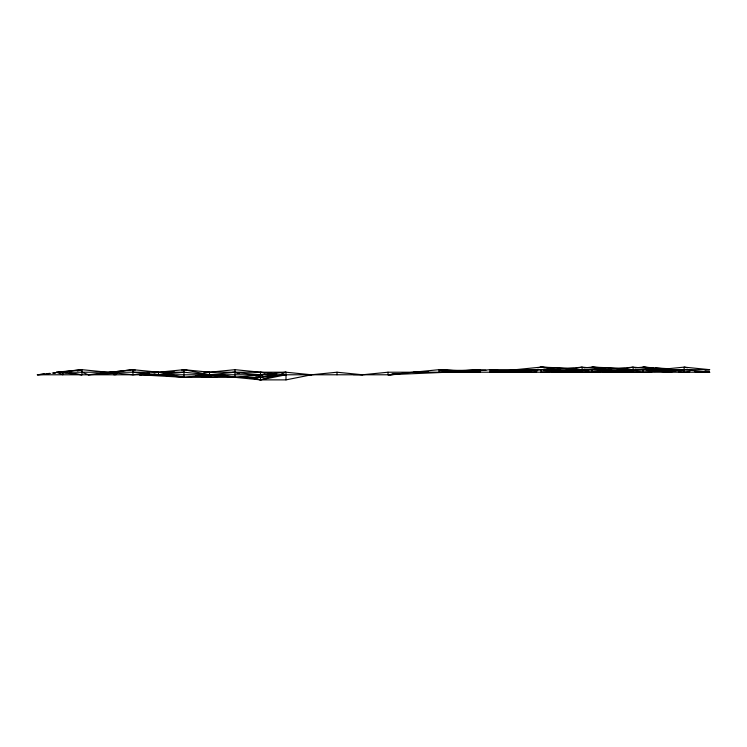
<?xml version="1.0" encoding="UTF-8"?>
<svg xmlns="http://www.w3.org/2000/svg" width="747" height="747" viewBox="0 0 747 747"><rect width="100%" height="100%" fill="white"/><g stroke="black" fill="none" stroke-linecap="round" stroke-linejoin="round"><path stroke-width="1.12" d="M62.851 372.221L62.851 374.779L56.455 372.221L183.977 372.221L260.498 379.878L276.017 375.218M282.674 373.22L284.887 372.557M77.464 370.876L81.955 369.672L132.966 374.779L149.195 373.155M173.995 371.67L158.476 374.779L154.041 373.892M181.764 370.12L183.977 369.672L209.487 372.221L234.988 369.672L276.726 373.845M201.475 376.871L211.7 376.88M141.659 374.649L139.372 374.779L183.977 377.328L260.498 377.328L273.804 374.667M281.563 373.108L285.998 372.221L311.508 374.779L285.998 379.878L260.498 379.878L244.969 376.768M252.729 377.543L260.498 379.878L285.998 374.779L260.498 377.328L255.857 376.862M518.876 371.558L515.542 372.221L490.041 369.672L464.531 372.221L439.031 369.672L388.02 374.779L388.02 372.221L709.65 372.221L706.326 371.558M537.728 367.785L541.052 367.122L574.34 368.402M559.942 371.558L556.618 372.221L550.819 371.642M563.275 370.895L582.128 367.122L607.628 369.672L607.628 372.221L613.427 371.642M610.953 371.558L607.628 372.221L601.83 371.642M614.286 370.895L633.139 367.122L663.28 370.138M515.542 369.672L515.542 372.221L541.052 369.672L566.553 372.221L582.128 369.672L611.111 369.672M563.229 371.558L566.553 372.221L592.063 369.672L617.564 372.221L633.139 369.672L709.65 369.672L705.009 370.138M632.485 371.651L617.564 372.221L643.074 369.672L668.574 372.221L684.149 369.672L709.65 372.221L694.729 371.651M81.955 372.221L88.361 374.779L132.966 369.672L158.476 372.221L183.977 369.672L209.487 374.779M392.651 374.238L396.134 373.836L391.493 374.266M399.617 373.836L391.503 374.779L37.35 374.779L49.928 373.332M52.215 373.07L55.651 372.678M57.939 372.417L81.955 369.672L81.955 374.779L56.455 372.221L81.955 369.672M108.95 372.417L113.525 371.894M115.813 371.632L132.966 369.672L135.188 370.12M389.887 374.779L397.768 373.93M44.306 374.079L37.35 374.779L44.213 374.387M46.622 373.845L50.105 373.5M53.579 373.155L55.904 372.921M183.977 372.221L158.476 374.779L158.476 372.221L156.188 372.351M195.574 375.937L209.487 377.328L223.4 375.937M221.682 374.667L234.988 377.328L285.998 372.221L285.998 379.878M308.025 375.125L337.009 372.221L362.51 374.779L388.02 372.221M388.02 374.779L460.395 371.642M475.465 370.138L480.106 369.672L485.905 370.251M495.84 371.642L490.041 372.221L490.041 369.672L560.101 369.672M510.911 370.138L541.052 367.122L567.29 368.757M511.406 371.642L505.607 372.221L490.686 371.651M526.476 370.138L531.117 369.672L536.906 370.251M536.906 371.642L531.117 372.221L531.117 369.672L498.968 370.904M551.986 370.138L582.128 367.122L582.128 372.221L587.917 371.642M583.949 367.935L592.063 367.122L625.351 368.402M562.416 371.642L556.618 372.221L556.618 369.672L541.052 367.122L549.166 367.935M577.487 370.138L582.128 369.672L587.917 370.251M602.988 370.138L633.139 367.122L633.139 372.221L638.928 371.642M597.861 371.642L592.063 372.221L586.264 371.642M634.959 367.935L643.074 367.122L669.312 368.757M628.498 370.138L633.139 369.672L600.99 370.904M653.998 370.138L684.149 367.122L709.65 369.672M678.351 371.642L684.149 372.221L689.939 371.642M448.153 371.661L439.031 372.221L439.031 369.672L467.725 370.773M450.441 371.52L480.106 369.672L480.106 372.221L470.974 371.661M499.164 371.661L490.041 372.221L504.963 371.651M501.452 371.52L531.117 369.672L515.542 372.221L530.463 371.651M550.175 371.661L541.052 372.221L541.052 369.672M553.602 371.446L582.128 369.672L549.979 370.904M601.186 371.661L592.063 372.221L592.063 369.672M603.473 371.52L633.139 369.672M617.564 372.221L631.262 371.371M647.229 370.381L658.639 369.672L643.074 367.122L653.401 367.916M637.275 371.642L643.074 372.221L652.196 371.661M654.484 371.52L684.149 369.672L652 370.904M88.361 374.779L116.952 373.136M113.861 374.779L116.149 374.649M207.199 372.351L209.487 372.221L209.487 377.328L204.911 376.805M232.7 372.351L262.813 375.003M413.521 372.221L428.451 371.651M447.967 370.904L480.106 369.672L464.531 372.221L479.462 371.651M543.993 370.157L556.618 369.672M566.553 372.221L581.474 371.651M203.688 372.221L285.998 372.221M353.238 374.611L362.51 374.779M648.312 369.279L651.748 369.41M655.194 369.541L658.639 369.672M597.301 369.279L600.737 369.41M604.183 369.541L607.628 369.672L592.063 367.122L618.301 368.757M700.518 371.661L709.65 372.221L701.61 371.604M458.425 370.876L439.031 369.672L446.818 370.951M655.698 368.094L662.589 368.616M667.174 368.971L669.471 369.149M651.188 367.935L643.074 367.122L646.398 367.785M655.819 368.402L658.144 368.635M592.063 367.122L600.177 367.935M499.808 371.642L505.607 372.221L502.273 371.679M132.966 372.221L183.977 377.328L234.988 372.221L239.423 373.108M63.981 372.37L66.222 372.678M69.602 373.127L81.955 374.779M490.041 369.672L497.829 370.951M451.263 371.679L454.596 372.221M687.473 367.785L684.149 367.122L684.149 372.221M665.25 371.558L668.574 372.221M541.052 367.122L544.376 367.785M264.933 373.108L260.498 372.221L260.498 379.878M258.275 376.88L260.498 377.328M207.264 376.88L209.487 377.328M170.671 374.667L183.977 377.328L183.977 369.672M236.099 372.557L238.312 373.22M643.074 369.672L643.074 372.221M337.009 372.221L337.009 374.779M234.988 369.672L234.988 377.328M132.966 369.672L132.966 374.779"/></g></svg>
